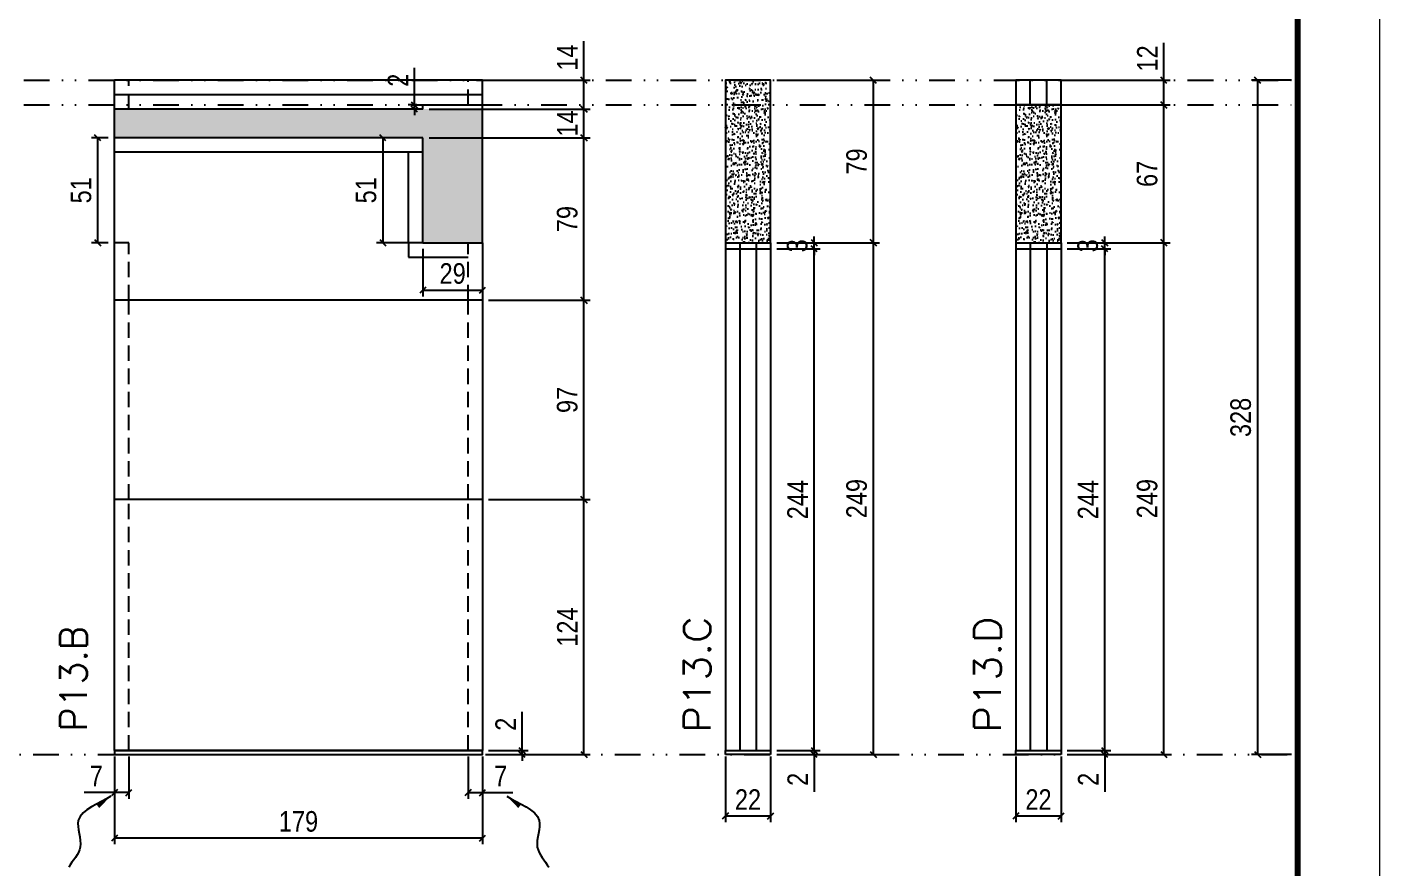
# Model space of a CAD drawing. Extents: x 14400 to 20667, y -21631 to 6985.
# Drawn here: x 18424 to 19082, y 3922 to 4331 of the extents above; entities that cross this region are included whole.
import ezdxf

# ---------------------------------------------------------------- set-up
doc = ezdxf.new("R2010")
doc.units = 0
for name, pattern in [('DASHED', [0.75, 0.5, -0.25]), ('DIVIDE2', [0.625, 0.25, -0.125, 0, -0.125, 0, -0.125]), ('HIDDEN', [0.375, 0.25, -0.125])]:
    doc.linetypes.add(name, pattern=pattern)
for name, color, linetype in [('COTA', 241, 'Continuous'), ('Nível', 160, 'Continuous'), ('Painéis', 200, 'Continuous'), ('SARR_2.2x7', 40, 'Continuous')]:
    doc.layers.add(name, color=color, linetype=linetype)
for name, color, linetype, lineweight in [('Folhas', 255, 'Continuous', 9), ('SARRAFO DE PRESSAO', 251, 'DASHED', 9), ('Texto Seção', 7, 'Continuous', 15)]:
    doc.layers.add(name, color=color, linetype=linetype, lineweight=lineweight)
doc.styles.add('COTA TECNICA', font='techl___.ttf', dxfattribs={"height": 10})
doc.styles.add('COTA TECNICA-50', font='techl___.ttf', dxfattribs={"height": 10})
doc.styles.add('REGUA-120', font='ROMANS.shx', dxfattribs={"height": 15})
doc.styles.get("Standard").update_dxf_attribs({"font": 'arial.ttf'})
doc.dimstyles.new('COTA PAINEL-50', dxfattribs={"dimtxt": 10, "dimasz": 3, "dimexe": 3, "dimexo": 3, "dimgap": 3, "dimtad": 1, "dimdec": 1, "dimzin": 12, "dimdsep": 46, "dimtxsty": 'COTA TECNICA-50', "dimblk1": 'OBLIQUE', "dimblk2": 'OBLIQUE', "dimsah": 1, "dimcen": 0.9, "dimclrd": 4, "dimclre": 4, "dimclrt": 240, "dimadec": 1, "dimazin": 3, "dimtfac": 1, "dimtdec": 1, "dimtmove": 0, "dimatfit": 3, "dimfxl": 1, "dimtolj": 1, "dimtzin": 12, "dimarcsym": 0})
doc.dimstyles.new('PAINEL', dxfattribs={"dimtxt": 10, "dimasz": 3, "dimexe": 3, "dimexo": 3, "dimgap": 3, "dimtad": 1, "dimdec": 1, "dimzin": 12, "dimdsep": 46, "dimtxsty": 'COTA TECNICA', "dimblk1": 'OBLIQUE', "dimblk2": 'OBLIQUE', "dimsah": 1, "dimcen": 0.9, "dimclrd": 4, "dimclre": 4, "dimclrt": 240, "dimadec": 1, "dimazin": 3, "dimtfac": 1, "dimtdec": 1, "dimtmove": 0, "dimatfit": 3, "dimfxl": 1, "dimtolj": 1, "dimtzin": 12, "dimarcsym": 0})
doc.dimstyles.get("Standard").update_dxf_attribs({"dimtxt": 0.18, "dimasz": 0.18, "dimexe": 0.18, "dimexo": 0.0625, "dimgap": 0.09, "dimtad": 0, "dimtih": 1, "dimtoh": 1, "dimdec": 4, "dimzin": 0, "dimdsep": 46, "dimtxsty": 'Standard', "dimcen": 0.09, "dimadec": 0, "dimazin": 0, "dimtfac": 1, "dimtdec": 4, "dimtofl": 0, "dimtmove": 0, "dimatfit": 3, "dimfxl": 1, "dimtolj": 1, "dimtzin": 0, "dimarcsym": 0})

# ---------------------------------------------------------------- blocks, each defined once
blk = doc.blocks.new('9999999999')
at = {"layer": 'Folhas'}
blk.add_lwpolyline([(98138.98, 34190.21), (99623.98, 34190.21), (99623.98, 35240.21), (98138.98, 35240.21)], close=True, dxfattribs=at)
at = {"layer": 'Folhas', "color": 30, "const_width": 3}
blk.add_lwpolyline([(98213.98, 34230.21), (99583.98, 34230.21), (99583.98, 35200.21), (98213.98, 35200.21)], close=True, dxfattribs=at)
blk = doc.blocks.new('_Oblique')
at = {"color": 0, "linetype": 'ByBlock', "lineweight": -2}
blk.add_line((-0.5, -0.5), (0.5, 0.5), dxfattribs=at)
blk = doc.blocks.new('*D806')
at = {"layer": 'COTA', "color": 4, "lineweight": -2, "transparency": 16777216}
for p, q in [((18466.38, 3975.86), (18466.38, 3933.18)), ((18645.38, 3975.86), (18645.38, 3933.18)), ((18645.38, 3936.18), (18466.38, 3936.18))]:
    blk.add_line(p, q, dxfattribs=at)
at = {"layer": 'Defpoints', "color": 0, "transparency": 16777216}
for p in [(18466.38, 3978.86), (18645.38, 3978.86), (18466.38, 3936.18)]:
    blk.add_point(p, dxfattribs=at)
at = {"layer": 'COTA', "color": 4, "lineweight": -2, "transparency": 16777216, "xscale": 3, "yscale": 3, "zscale": 3, "rotation": 180}
blk.add_blockref('_Oblique', (18466.38, 3936.18), dxfattribs=at)
at = {"layer": 'COTA', "color": 4, "lineweight": -2, "transparency": 16777216, "xscale": 3, "yscale": 3, "zscale": 3}
blk.add_blockref('_Oblique', (18645.38, 3936.18), dxfattribs=at)
at = {"layer": 'COTA', "color": 240, "transparency": 16777216, "insert": (18555.88, 3944.28), "char_height": 10, "attachment_point": 5, "style": 'COTA TECNICA'}
blk.add_mtext('\\A1;179', dxfattribs=at)
blk = doc.blocks.new('*D807')
at = {"layer": 'COTA', "color": 4, "lineweight": -2, "transparency": 16777216}
for p, q in [((18638.38, 3975.86), (18638.38, 3955.35)), ((18645.38, 3973.86), (18645.38, 3955.35)), ((18638.38, 3958.35), (18645.38, 3958.35)), ((18645.38, 3958.35), (18660.11, 3958.35))]:
    blk.add_line(p, q, dxfattribs=at)
at = {"layer": 'Defpoints', "color": 0, "transparency": 16777216}
for p in [(18638.38, 3978.86), (18645.38, 3976.86), (18645.38, 3958.35)]:
    blk.add_point(p, dxfattribs=at)
at = {"layer": 'COTA', "color": 4, "lineweight": -2, "transparency": 16777216, "xscale": 3, "yscale": 3, "zscale": 3, "rotation": 180}
blk.add_blockref('_Oblique', (18638.38, 3958.35), dxfattribs=at)
at = {"layer": 'COTA', "color": 4, "lineweight": -2, "transparency": 16777216, "xscale": 3, "yscale": 3, "zscale": 3}
blk.add_blockref('_Oblique', (18645.38, 3958.35), dxfattribs=at)
at = {"layer": 'COTA', "color": 240, "transparency": 16777216, "insert": (18654.25, 3966.42), "char_height": 10, "attachment_point": 5, "style": 'COTA TECNICA-50'}
blk.add_mtext('\\A1;7', dxfattribs=at)
blk = doc.blocks.new('*D808')
at = {"layer": 'COTA', "color": 4, "lineweight": -2, "transparency": 16777216}
for p, q in [((18473.38, 3975.86), (18473.38, 3955.35)), ((18466.38, 3973.86), (18466.38, 3955.35)), ((18466.38, 3958.35), (18451.65, 3958.35)), ((18473.38, 3958.35), (18466.38, 3958.35))]:
    blk.add_line(p, q, dxfattribs=at)
at = {"layer": 'Defpoints', "color": 0, "transparency": 16777216}
for p in [(18466.38, 3976.86), (18473.38, 3978.86), (18466.38, 3958.35)]:
    blk.add_point(p, dxfattribs=at)
at = {"layer": 'COTA', "color": 4, "lineweight": -2, "transparency": 16777216, "xscale": 3, "yscale": 3, "zscale": 3, "rotation": 180}
blk.add_blockref('_Oblique', (18466.38, 3958.35), dxfattribs=at)
at = {"layer": 'COTA', "color": 4, "lineweight": -2, "transparency": 16777216, "xscale": 3, "yscale": 3, "zscale": 3}
blk.add_blockref('_Oblique', (18473.38, 3958.35), dxfattribs=at)
at = {"layer": 'COTA', "color": 240, "transparency": 16777216, "insert": (18457.52, 3966.42), "char_height": 10, "attachment_point": 5, "style": 'COTA TECNICA-50'}
blk.add_mtext('\\A1;7', dxfattribs=at)
blk = doc.blocks.new('*D837')
at = {"layer": 'COTA', "color": 4, "linetype": 'ByBlock', "lineweight": -2, "transparency": 16777216}
for p, q in [((18648.38, 4100.86), (18697.75, 4100.86)), ((18694.75, 3976.86), (18694.75, 4100.86)), ((18648.38, 3976.86), (18697.75, 3976.86))]:
    blk.add_line(p, q, dxfattribs=at)
at = {"layer": 'Defpoints', "color": 0, "linetype": 'ByBlock', "transparency": 16777216}
for p in [(18645.38, 4100.86), (18694.75, 4100.86), (18645.38, 3976.86)]:
    blk.add_point(p, dxfattribs=at)
at = {"layer": 'COTA', "color": 4, "linetype": 'ByBlock', "lineweight": -2, "transparency": 16777216, "xscale": 3, "yscale": 3, "zscale": 3}
for p, rotation in [((18694.75, 4100.86), 90), ((18694.75, 3976.86), 270)]:
    blk.add_blockref('_Oblique', p, dxfattribs=dict(at, rotation=rotation))
at = {"layer": 'COTA', "color": 240, "linetype": 'ByBlock', "transparency": 16777216, "insert": (18686.68, 4038.86), "char_height": 10, "attachment_point": 5, "rotation": 90, "style": 'COTA TECNICA'}
blk.add_mtext('\\A1;124', dxfattribs=at)
blk = doc.blocks.new('*D809')
at = {"layer": 'COTA', "color": 4, "lineweight": -2, "transparency": 16777216}
for p, q in [((18664.64, 3978.86), (18664.64, 3997.66)), ((18648.38, 3978.86), (18667.64, 3978.86)), ((18648.38, 3976.86), (18667.64, 3976.86)), ((18664.64, 3976.86), (18664.64, 3978.86)), ((18664.64, 3976.86), (18664.64, 3973.86))]:
    blk.add_line(p, q, dxfattribs=at)
at = {"layer": 'Defpoints', "color": 0, "transparency": 16777216}
for p in [(18645.38, 3978.86), (18645.38, 3976.86), (18664.64, 3976.86)]:
    blk.add_point(p, dxfattribs=at)
at = {"layer": 'COTA', "color": 4, "lineweight": -2, "transparency": 16777216, "xscale": 3, "yscale": 3, "zscale": 3}
for p, rotation in [((18664.64, 3978.86), 270), ((18664.64, 3976.86), 90)]:
    blk.add_blockref('_Oblique', p, dxfattribs=dict(at, rotation=rotation))
at = {"layer": 'COTA', "color": 240, "transparency": 16777216, "insert": (18656.64, 3991.61), "char_height": 10, "attachment_point": 5, "rotation": 90, "style": 'COTA TECNICA-50'}
blk.add_mtext('\\A1;2', dxfattribs=at)
blk = doc.blocks.new('*D838')
at = {"layer": 'COTA', "color": 4, "linetype": 'ByBlock', "lineweight": -2, "transparency": 16777216}
for p, q in [((18648.38, 4100.86), (18697.75, 4100.86)), ((18694.75, 3976.86), (18694.75, 4100.86)), ((18648.38, 3976.86), (18697.75, 3976.86))]:
    blk.add_line(p, q, dxfattribs=at)
at = {"layer": 'Defpoints', "color": 0, "linetype": 'ByBlock', "transparency": 16777216}
for p in [(18645.38, 4100.86), (18694.75, 4100.86), (18645.38, 3976.86)]:
    blk.add_point(p, dxfattribs=at)
at = {"layer": 'COTA', "color": 4, "linetype": 'ByBlock', "lineweight": -2, "transparency": 16777216, "xscale": 3, "yscale": 3, "zscale": 3}
for p, rotation in [((18694.75, 4100.86), 90), ((18694.75, 3976.86), 270)]:
    blk.add_blockref('_Oblique', p, dxfattribs=dict(at, rotation=rotation))
at = {"layer": 'COTA', "color": 240, "linetype": 'ByBlock', "transparency": 16777216, "insert": (18686.68, 4038.86), "char_height": 10, "attachment_point": 5, "rotation": 90, "style": 'COTA TECNICA'}
blk.add_mtext('\\A1;124', dxfattribs=at)
blk = doc.blocks.new('*D810')
at = {"layer": 'COTA', "color": 4, "lineweight": -2, "transparency": 16777216}
for p, q in [((18648.38, 4197.86), (18697.75, 4197.86)), ((18694.75, 4100.86), (18694.75, 4197.86)), ((18648.38, 4100.86), (18697.75, 4100.86))]:
    blk.add_line(p, q, dxfattribs=at)
at = {"layer": 'Defpoints', "color": 0, "transparency": 16777216}
for p in [(18645.38, 4197.86), (18694.75, 4197.86), (18645.38, 4100.86)]:
    blk.add_point(p, dxfattribs=at)
at = {"layer": 'COTA', "color": 4, "lineweight": -2, "transparency": 16777216, "xscale": 3, "yscale": 3, "zscale": 3}
for p, rotation in [((18694.75, 4197.86), 90), ((18694.75, 4100.86), 270)]:
    blk.add_blockref('_Oblique', p, dxfattribs=dict(at, rotation=rotation))
at = {"layer": 'COTA', "color": 240, "transparency": 16777216, "insert": (18686.65, 4149.36), "char_height": 10, "attachment_point": 5, "rotation": 90, "style": 'COTA TECNICA'}
blk.add_mtext('\\A1;97', dxfattribs=at)
blk = doc.blocks.new('*D787')
at = {"layer": 'COTA', "color": 4, "lineweight": -2, "transparency": 16777216}
for p, q in [((18763.54, 3975.86), (18763.54, 3943.97)), ((18785.54, 3975.86), (18785.54, 3943.97)), ((18763.54, 3946.97), (18785.54, 3946.97))]:
    blk.add_line(p, q, dxfattribs=at)
at = {"layer": 'Defpoints', "color": 0, "transparency": 16777216}
for p in [(18763.54, 3978.86), (18785.54, 3978.86), (18785.54, 3946.97)]:
    blk.add_point(p, dxfattribs=at)
at = {"layer": 'COTA', "color": 4, "lineweight": -2, "transparency": 16777216, "xscale": 3, "yscale": 3, "zscale": 3, "rotation": 180}
blk.add_blockref('_Oblique', (18763.54, 3946.97), dxfattribs=at)
at = {"layer": 'COTA', "color": 4, "lineweight": -2, "transparency": 16777216, "xscale": 3, "yscale": 3, "zscale": 3}
blk.add_blockref('_Oblique', (18785.54, 3946.97), dxfattribs=at)
at = {"layer": 'COTA', "color": 240, "transparency": 16777216, "insert": (18774.54, 3954.97), "char_height": 10, "attachment_point": 5, "style": 'COTA TECNICA'}
blk.add_mtext('\\A1;22', dxfattribs=at)
blk = doc.blocks.new('*D788')
at = {"layer": 'COTA', "color": 4, "lineweight": -2, "transparency": 16777216}
for p, q in [((18806.74, 3978.86), (18806.74, 3981.86)), ((18788.54, 3978.86), (18809.74, 3978.86)), ((18788.54, 3976.86), (18809.74, 3976.86)), ((18806.74, 3978.86), (18806.74, 3976.86)), ((18806.74, 3976.86), (18806.74, 3958.75))]:
    blk.add_line(p, q, dxfattribs=at)
at = {"layer": 'Defpoints', "color": 0, "transparency": 16777216}
for p in [(18785.54, 3978.86), (18785.54, 3976.86), (18806.74, 3978.86)]:
    blk.add_point(p, dxfattribs=at)
at = {"layer": 'COTA', "color": 4, "lineweight": -2, "transparency": 16777216, "xscale": 3, "yscale": 3, "zscale": 3}
for p, rotation in [((18806.74, 3978.86), 270), ((18806.74, 3976.86), 90)]:
    blk.add_blockref('_Oblique', p, dxfattribs=dict(at, rotation=rotation))
at = {"layer": 'COTA', "color": 240, "transparency": 16777216, "insert": (18798.74, 3964.8), "char_height": 10, "attachment_point": 5, "rotation": 90, "style": 'COTA TECNICA-50'}
blk.add_mtext('\\A1;2', dxfattribs=at)
blk = doc.blocks.new('*D789')
at = {"layer": 'COTA', "color": 4, "lineweight": -2, "transparency": 16777216}
for p, q in [((18788.54, 4225.86), (18838.53, 4225.86)), ((18835.53, 3976.86), (18835.53, 4225.86)), ((18788.54, 3976.86), (18838.53, 3976.86))]:
    blk.add_line(p, q, dxfattribs=at)
at = {"layer": 'Defpoints', "color": 0, "transparency": 16777216}
for p in [(18785.54, 4225.86), (18835.53, 4225.86), (18785.54, 3976.86)]:
    blk.add_point(p, dxfattribs=at)
at = {"layer": 'COTA', "color": 4, "lineweight": -2, "transparency": 16777216, "xscale": 3, "yscale": 3, "zscale": 3}
for p, rotation in [((18835.53, 4225.86), 90), ((18835.53, 3976.86), 270)]:
    blk.add_blockref('_Oblique', p, dxfattribs=dict(at, rotation=rotation))
at = {"layer": 'COTA', "color": 240, "transparency": 16777216, "insert": (18827.43, 4101.36), "char_height": 10, "attachment_point": 5, "rotation": 90, "style": 'COTA TECNICA-50'}
blk.add_mtext('\\A1;249', dxfattribs=at)
blk = doc.blocks.new('*D819')
at = {"layer": 'COTA', "color": 4, "lineweight": -2, "transparency": 16777216}
for p, q in [((18788.54, 4304.86), (18838.53, 4304.86)), ((18835.53, 4225.86), (18835.53, 4304.86)), ((18788.54, 4225.86), (18838.53, 4225.86))]:
    blk.add_line(p, q, dxfattribs=at)
at = {"layer": 'Defpoints', "color": 0, "transparency": 16777216}
for p in [(18785.54, 4304.86), (18835.53, 4304.86), (18785.54, 4225.86)]:
    blk.add_point(p, dxfattribs=at)
at = {"layer": 'COTA', "color": 4, "lineweight": -2, "transparency": 16777216, "xscale": 3, "yscale": 3, "zscale": 3}
for p, rotation in [((18835.53, 4304.86), 90), ((18835.53, 4225.86), 270)]:
    blk.add_blockref('_Oblique', p, dxfattribs=dict(at, rotation=rotation))
at = {"layer": 'COTA', "color": 240, "transparency": 16777216, "insert": (18827.43, 4265.36), "char_height": 10, "attachment_point": 5, "rotation": 90, "style": 'COTA TECNICA'}
blk.add_mtext('\\A1;79', dxfattribs=at)
blk = doc.blocks.new('*D820')
at = {"layer": 'COTA', "color": 4, "lineweight": -2, "transparency": 16777216}
for p, q in [((18788.54, 4222.86), (18809.74, 4222.86)), ((18806.74, 3978.86), (18806.74, 4222.86)), ((18788.54, 3978.86), (18809.74, 3978.86))]:
    blk.add_line(p, q, dxfattribs=at)
at = {"layer": 'Defpoints', "color": 0, "transparency": 16777216}
for p in [(18785.54, 4222.86), (18806.74, 4222.86), (18785.54, 3978.86)]:
    blk.add_point(p, dxfattribs=at)
at = {"layer": 'COTA', "color": 4, "lineweight": -2, "transparency": 16777216, "xscale": 3, "yscale": 3, "zscale": 3}
for p, rotation in [((18806.74, 4222.86), 90), ((18806.74, 3978.86), 270)]:
    blk.add_blockref('_Oblique', p, dxfattribs=dict(at, rotation=rotation))
at = {"layer": 'COTA', "color": 240, "transparency": 16777216, "insert": (18798.66, 4100.86), "char_height": 10, "attachment_point": 5, "rotation": 90, "style": 'COTA TECNICA'}
blk.add_mtext('\\A1;244', dxfattribs=at)
blk = doc.blocks.new('*D821')
at = {"layer": 'COTA', "color": 4, "lineweight": -2, "transparency": 16777216}
for p, q in [((18788.54, 4225.86), (18809.74, 4225.86)), ((18806.74, 4225.86), (18806.74, 4228.86)), ((18806.74, 4222.86), (18806.74, 4225.86)), ((18788.54, 4222.86), (18809.74, 4222.86)), ((18806.74, 4222.86), (18806.74, 4219.86))]:
    blk.add_line(p, q, dxfattribs=at)
at = {"layer": 'Defpoints', "color": 0, "transparency": 16777216}
for p in [(18785.54, 4225.86), (18806.74, 4225.86), (18785.54, 4222.86)]:
    blk.add_point(p, dxfattribs=at)
at = {"layer": 'COTA', "color": 4, "lineweight": -2, "transparency": 16777216, "xscale": 3, "yscale": 3, "zscale": 3}
for p, rotation in [((18806.74, 4225.86), 270), ((18806.74, 4222.86), 90)]:
    blk.add_blockref('_Oblique', p, dxfattribs=dict(at, rotation=rotation))
at = {"layer": 'COTA', "color": 240, "transparency": 16777216, "insert": (18798.52, 4224.36), "char_height": 10, "attachment_point": 5, "rotation": 90, "style": 'COTA TECNICA'}
blk.add_mtext('\\A1;3', dxfattribs=at)
blk = doc.blocks.new('*D790')
at = {"layer": 'COTA', "color": 4, "lineweight": -2, "transparency": 16777216}
for p, q in [((18904.86, 3975.86), (18904.86, 3943.97)), ((18926.86, 3975.86), (18926.86, 3943.97)), ((18904.86, 3946.97), (18926.86, 3946.97))]:
    blk.add_line(p, q, dxfattribs=at)
at = {"layer": 'Defpoints', "color": 0, "transparency": 16777216}
for p in [(18904.86, 3978.86), (18926.86, 3978.86), (18926.86, 3946.97)]:
    blk.add_point(p, dxfattribs=at)
at = {"layer": 'COTA', "color": 4, "lineweight": -2, "transparency": 16777216, "xscale": 3, "yscale": 3, "zscale": 3, "rotation": 180}
blk.add_blockref('_Oblique', (18904.86, 3946.97), dxfattribs=at)
at = {"layer": 'COTA', "color": 4, "lineweight": -2, "transparency": 16777216, "xscale": 3, "yscale": 3, "zscale": 3}
blk.add_blockref('_Oblique', (18926.86, 3946.97), dxfattribs=at)
at = {"layer": 'COTA', "color": 240, "transparency": 16777216, "insert": (18915.86, 3954.97), "char_height": 10, "attachment_point": 5, "style": 'COTA TECNICA'}
blk.add_mtext('\\A1;22', dxfattribs=at)
blk = doc.blocks.new('*D791')
at = {"layer": 'COTA', "color": 4, "lineweight": -2, "transparency": 16777216}
for p, q in [((18948.06, 3978.86), (18948.06, 3981.86)), ((18929.86, 3978.86), (18951.06, 3978.86)), ((18929.86, 3976.86), (18951.06, 3976.86)), ((18948.06, 3978.86), (18948.06, 3976.86)), ((18948.06, 3976.86), (18948.06, 3958.75))]:
    blk.add_line(p, q, dxfattribs=at)
at = {"layer": 'Defpoints', "color": 0, "transparency": 16777216}
for p in [(18926.86, 3978.86), (18926.86, 3976.86), (18948.06, 3978.86)]:
    blk.add_point(p, dxfattribs=at)
at = {"layer": 'COTA', "color": 4, "lineweight": -2, "transparency": 16777216, "xscale": 3, "yscale": 3, "zscale": 3}
for p, rotation in [((18948.06, 3978.86), 270), ((18948.06, 3976.86), 90)]:
    blk.add_blockref('_Oblique', p, dxfattribs=dict(at, rotation=rotation))
at = {"layer": 'COTA', "color": 240, "transparency": 16777216, "insert": (18940.06, 3964.8), "char_height": 10, "attachment_point": 5, "rotation": 90, "style": 'COTA TECNICA-50'}
blk.add_mtext('\\A1;2', dxfattribs=at)
blk = doc.blocks.new('*D792')
at = {"layer": 'COTA', "color": 4, "lineweight": -2, "transparency": 16777216}
for p, q in [((18929.86, 4225.86), (18979.85, 4225.86)), ((18976.85, 3976.86), (18976.85, 4225.86)), ((18929.86, 3976.86), (18979.85, 3976.86))]:
    blk.add_line(p, q, dxfattribs=at)
at = {"layer": 'Defpoints', "color": 0, "transparency": 16777216}
for p in [(18926.86, 4225.86), (18976.85, 4225.86), (18926.86, 3976.86)]:
    blk.add_point(p, dxfattribs=at)
at = {"layer": 'COTA', "color": 4, "lineweight": -2, "transparency": 16777216, "xscale": 3, "yscale": 3, "zscale": 3}
for p, rotation in [((18976.85, 4225.86), 90), ((18976.85, 3976.86), 270)]:
    blk.add_blockref('_Oblique', p, dxfattribs=dict(at, rotation=rotation))
at = {"layer": 'COTA', "color": 240, "transparency": 16777216, "insert": (18968.75, 4101.36), "char_height": 10, "attachment_point": 5, "rotation": 90, "style": 'COTA TECNICA-50'}
blk.add_mtext('\\A1;249', dxfattribs=at)
blk = doc.blocks.new('*D822')
at = {"layer": 'COTA', "color": 4, "lineweight": -2, "transparency": 16777216}
for p, q in [((18929.86, 4292.86), (18979.85, 4292.86)), ((18976.85, 4225.86), (18976.85, 4292.86)), ((18929.86, 4225.86), (18979.85, 4225.86))]:
    blk.add_line(p, q, dxfattribs=at)
at = {"layer": 'Defpoints', "color": 0, "transparency": 16777216}
for p in [(18926.86, 4292.86), (18976.85, 4292.86), (18926.86, 4225.86)]:
    blk.add_point(p, dxfattribs=at)
at = {"layer": 'COTA', "color": 4, "lineweight": -2, "transparency": 16777216, "xscale": 3, "yscale": 3, "zscale": 3}
for p, rotation in [((18976.85, 4292.86), 90), ((18976.85, 4225.86), 270)]:
    blk.add_blockref('_Oblique', p, dxfattribs=dict(at, rotation=rotation))
at = {"layer": 'COTA', "color": 240, "transparency": 16777216, "insert": (18968.75, 4259.36), "char_height": 10, "attachment_point": 5, "rotation": 90, "style": 'COTA TECNICA'}
blk.add_mtext('\\A1;67', dxfattribs=at)
blk = doc.blocks.new('*D823')
at = {"layer": 'COTA', "color": 4, "lineweight": -2, "transparency": 16777216}
for p, q in [((18929.86, 4222.86), (18951.06, 4222.86)), ((18948.06, 3978.86), (18948.06, 4222.86)), ((18929.86, 3978.86), (18951.06, 3978.86))]:
    blk.add_line(p, q, dxfattribs=at)
at = {"layer": 'Defpoints', "color": 0, "transparency": 16777216}
for p in [(18926.86, 4222.86), (18948.06, 4222.86), (18926.86, 3978.86)]:
    blk.add_point(p, dxfattribs=at)
at = {"layer": 'COTA', "color": 4, "lineweight": -2, "transparency": 16777216, "xscale": 3, "yscale": 3, "zscale": 3}
for p, rotation in [((18948.06, 4222.86), 90), ((18948.06, 3978.86), 270)]:
    blk.add_blockref('_Oblique', p, dxfattribs=dict(at, rotation=rotation))
at = {"layer": 'COTA', "color": 240, "transparency": 16777216, "insert": (18939.98, 4100.86), "char_height": 10, "attachment_point": 5, "rotation": 90, "style": 'COTA TECNICA'}
blk.add_mtext('\\A1;244', dxfattribs=at)
blk = doc.blocks.new('*D824')
at = {"layer": 'COTA', "color": 4, "lineweight": -2, "transparency": 16777216}
for p, q in [((18929.86, 4225.86), (18951.06, 4225.86)), ((18948.06, 4225.86), (18948.06, 4228.86)), ((18948.06, 4222.86), (18948.06, 4225.86)), ((18929.86, 4222.86), (18951.06, 4222.86)), ((18948.06, 4222.86), (18948.06, 4219.86))]:
    blk.add_line(p, q, dxfattribs=at)
at = {"layer": 'Defpoints', "color": 0, "transparency": 16777216}
for p in [(18926.86, 4225.86), (18948.06, 4225.86), (18926.86, 4222.86)]:
    blk.add_point(p, dxfattribs=at)
at = {"layer": 'COTA', "color": 4, "lineweight": -2, "transparency": 16777216, "xscale": 3, "yscale": 3, "zscale": 3}
for p, rotation in [((18948.06, 4225.86), 270), ((18948.06, 4222.86), 90)]:
    blk.add_blockref('_Oblique', p, dxfattribs=dict(at, rotation=rotation))
at = {"layer": 'COTA', "color": 240, "transparency": 16777216, "insert": (18939.84, 4224.36), "char_height": 10, "attachment_point": 5, "rotation": 90, "style": 'COTA TECNICA'}
blk.add_mtext('\\A1;3', dxfattribs=at)
blk = doc.blocks.new('*D825')
at = {"layer": 'COTA', "color": 4, "lineweight": -2, "transparency": 16777216}
for p, q in [((18976.85, 4304.86), (18976.85, 4323.17)), ((18929.86, 4304.86), (18979.85, 4304.86)), ((18976.85, 4292.86), (18976.85, 4304.86)), ((18929.86, 4292.86), (18979.85, 4292.86))]:
    blk.add_line(p, q, dxfattribs=at)
at = {"layer": 'Defpoints', "color": 0, "transparency": 16777216}
for p in [(18926.86, 4304.86), (18976.85, 4304.86), (18926.86, 4292.86)]:
    blk.add_point(p, dxfattribs=at)
at = {"layer": 'COTA', "color": 4, "lineweight": -2, "transparency": 16777216, "xscale": 3, "yscale": 3, "zscale": 3}
for p, rotation in [((18976.85, 4304.86), 90), ((18976.85, 4292.86), 270)]:
    blk.add_blockref('_Oblique', p, dxfattribs=dict(at, rotation=rotation))
at = {"layer": 'COTA', "color": 240, "transparency": 16777216, "insert": (18968.8, 4315.52), "char_height": 10, "attachment_point": 5, "rotation": 90, "style": 'COTA TECNICA'}
blk.add_mtext('\\A1;12', dxfattribs=at)
blk = doc.blocks.new('*D826')
at = {"layer": 'COTA', "color": 4, "lineweight": -2, "transparency": 16777216}
for p, q in [((19038.97, 4304.86), (19019.51, 4304.86)), ((19022.51, 3976.86), (19022.51, 4304.86)), ((19038.97, 3976.86), (19019.51, 3976.86))]:
    blk.add_line(p, q, dxfattribs=at)
at = {"layer": 'Defpoints', "color": 0, "transparency": 16777216}
for p in [(19022.51, 4304.86), (19041.97, 4304.86), (19041.97, 3976.86)]:
    blk.add_point(p, dxfattribs=at)
at = {"layer": 'COTA', "color": 4, "lineweight": -2, "transparency": 16777216, "xscale": 3, "yscale": 3, "zscale": 3}
for p, rotation in [((19022.51, 4304.86), 90), ((19022.51, 3976.86), 270)]:
    blk.add_blockref('_Oblique', p, dxfattribs=dict(at, rotation=rotation))
at = {"layer": 'COTA', "color": 240, "transparency": 16777216, "insert": (19014.27, 4140.86), "char_height": 10, "attachment_point": 5, "rotation": 90, "style": 'COTA TECNICA'}
blk.add_mtext('\\A1;328', dxfattribs=at)
blk = doc.blocks.new('*D827')
at = {"layer": 'COTA', "color": 4, "lineweight": -2, "transparency": 16777216}
for p, q in [((18619.38, 4276.86), (18697.75, 4276.86)), ((18694.75, 4197.86), (18694.75, 4276.86)), ((18648.38, 4197.86), (18697.75, 4197.86))]:
    blk.add_line(p, q, dxfattribs=at)
at = {"layer": 'Defpoints', "color": 0, "transparency": 16777216}
for p in [(18616.38, 4276.86), (18694.75, 4276.86), (18645.38, 4197.86)]:
    blk.add_point(p, dxfattribs=at)
at = {"layer": 'COTA', "color": 4, "lineweight": -2, "transparency": 16777216, "xscale": 3, "yscale": 3, "zscale": 3}
for p, rotation in [((18694.75, 4276.86), 90), ((18694.75, 4197.86), 270)]:
    blk.add_blockref('_Oblique', p, dxfattribs=dict(at, rotation=rotation))
at = {"layer": 'COTA', "color": 240, "transparency": 16777216, "insert": (18686.65, 4237.36), "char_height": 10, "attachment_point": 5, "rotation": 90, "style": 'COTA TECNICA'}
blk.add_mtext('\\A1;79', dxfattribs=at)
blk = doc.blocks.new('*D828')
at = {"layer": 'COTA', "color": 4, "lineweight": -2, "transparency": 16777216}
for p, q in [((18619.38, 4290.86), (18697.75, 4290.86)), ((18694.75, 4276.86), (18694.75, 4290.86)), ((18619.38, 4276.86), (18697.75, 4276.86))]:
    blk.add_line(p, q, dxfattribs=at)
at = {"layer": 'Defpoints', "color": 0, "transparency": 16777216}
for p in [(18616.38, 4290.86), (18694.75, 4290.86), (18616.38, 4276.86)]:
    blk.add_point(p, dxfattribs=at)
at = {"layer": 'COTA', "color": 4, "lineweight": -2, "transparency": 16777216, "xscale": 3, "yscale": 3, "zscale": 3}
for p, rotation in [((18694.75, 4290.86), 90), ((18694.75, 4276.86), 270)]:
    blk.add_blockref('_Oblique', p, dxfattribs=dict(at, rotation=rotation))
at = {"layer": 'COTA', "color": 240, "transparency": 16777216, "insert": (18686.68, 4283.86), "char_height": 10, "attachment_point": 5, "rotation": 90, "style": 'COTA TECNICA'}
blk.add_mtext('\\A1;14', dxfattribs=at)
blk = doc.blocks.new('*D829')
at = {"layer": 'COTA', "color": 4, "lineweight": -2, "transparency": 16777216}
for p, q in [((18694.75, 4304.86), (18694.75, 4323.98)), ((18648.38, 4304.86), (18697.75, 4304.86)), ((18694.75, 4290.86), (18694.75, 4304.86)), ((18619.38, 4290.86), (18697.75, 4290.86))]:
    blk.add_line(p, q, dxfattribs=at)
at = {"layer": 'Defpoints', "color": 0, "transparency": 16777216}
for p in [(18645.38, 4304.86), (18694.75, 4304.86), (18616.38, 4290.86)]:
    blk.add_point(p, dxfattribs=at)
at = {"layer": 'COTA', "color": 4, "lineweight": -2, "transparency": 16777216, "xscale": 3, "yscale": 3, "zscale": 3}
for p, rotation in [((18694.75, 4304.86), 90), ((18694.75, 4290.86), 270)]:
    blk.add_blockref('_Oblique', p, dxfattribs=dict(at, rotation=rotation))
at = {"layer": 'COTA', "color": 240, "transparency": 16777216, "insert": (18686.68, 4315.92), "char_height": 10, "attachment_point": 5, "rotation": 90, "style": 'COTA TECNICA'}
blk.add_mtext('\\A1;14', dxfattribs=at)
blk = doc.blocks.new('*D830')
at = {"layer": 'COTA', "color": 4, "lineweight": -2, "transparency": 16777216}
for p, q in [((18616.38, 4222.86), (18616.38, 4199.74)), ((18645.38, 4222.86), (18645.38, 4199.74)), ((18616.38, 4202.74), (18645.38, 4202.74))]:
    blk.add_line(p, q, dxfattribs=at)
at = {"layer": 'Defpoints', "color": 0, "transparency": 16777216}
for p in [(18616.38, 4225.86), (18645.38, 4225.86), (18645.38, 4202.74)]:
    blk.add_point(p, dxfattribs=at)
at = {"layer": 'COTA', "color": 4, "lineweight": -2, "transparency": 16777216, "xscale": 3, "yscale": 3, "zscale": 3, "rotation": 180}
blk.add_blockref('_Oblique', (18616.38, 4202.74), dxfattribs=at)
at = {"layer": 'COTA', "color": 4, "lineweight": -2, "transparency": 16777216, "xscale": 3, "yscale": 3, "zscale": 3}
blk.add_blockref('_Oblique', (18645.38, 4202.74), dxfattribs=at)
at = {"layer": 'COTA', "color": 240, "transparency": 16777216, "insert": (18630.88, 4210.83), "char_height": 10, "attachment_point": 5, "style": 'COTA TECNICA'}
blk.add_mtext('\\A1;29', dxfattribs=at)
blk = doc.blocks.new('*D831')
at = {"layer": 'COTA', "color": 4, "lineweight": -2, "transparency": 16777216}
for p, q in [((18613.38, 4276.86), (18593.88, 4276.86)), ((18596.88, 4276.86), (18596.88, 4225.86)), ((18613.38, 4225.86), (18593.88, 4225.86))]:
    blk.add_line(p, q, dxfattribs=at)
at = {"layer": 'Defpoints', "color": 0, "transparency": 16777216}
for p in [(18616.38, 4276.86), (18596.88, 4225.86), (18616.38, 4225.86)]:
    blk.add_point(p, dxfattribs=at)
at = {"layer": 'COTA', "color": 4, "lineweight": -2, "transparency": 16777216, "xscale": 3, "yscale": 3, "zscale": 3}
for p, rotation in [((18596.88, 4276.86), 90), ((18596.88, 4225.86), 270)]:
    blk.add_blockref('_Oblique', p, dxfattribs=dict(at, rotation=rotation))
at = {"layer": 'COTA', "color": 240, "transparency": 16777216, "insert": (18588.77, 4251.36), "char_height": 10, "attachment_point": 5, "rotation": 90, "style": 'COTA TECNICA'}
blk.add_mtext('\\A1;51', dxfattribs=at)
blk = doc.blocks.new('*D832')
at = {"layer": 'COTA', "color": 4, "lineweight": -2, "transparency": 16777216}
for p, q in [((18463.38, 4276.86), (18455.23, 4276.86)), ((18458.23, 4225.86), (18458.23, 4276.86)), ((18463.38, 4225.86), (18455.23, 4225.86))]:
    blk.add_line(p, q, dxfattribs=at)
at = {"layer": 'Defpoints', "color": 0, "transparency": 16777216}
for p in [(18458.23, 4276.86), (18466.38, 4276.86), (18466.38, 4225.86)]:
    blk.add_point(p, dxfattribs=at)
at = {"layer": 'COTA', "color": 4, "lineweight": -2, "transparency": 16777216, "xscale": 3, "yscale": 3, "zscale": 3}
for p, rotation in [((18458.23, 4276.86), 90), ((18458.23, 4225.86), 270)]:
    blk.add_blockref('_Oblique', p, dxfattribs=dict(at, rotation=rotation))
at = {"layer": 'COTA', "color": 240, "transparency": 16777216, "insert": (18450.12, 4251.36), "char_height": 10, "attachment_point": 5, "rotation": 90, "style": 'COTA TECNICA'}
blk.add_mtext('\\A1;51', dxfattribs=at)
blk = doc.blocks.new('*D833')
at = {"layer": 'COTA', "color": 4, "lineweight": -2, "transparency": 16777216}
for p, q in [((18612.26, 4292.86), (18612.26, 4310.97)), ((18613.38, 4292.86), (18609.26, 4292.86)), ((18612.26, 4290.86), (18612.26, 4292.86)), ((18613.38, 4290.86), (18609.26, 4290.86)), ((18612.26, 4290.86), (18612.26, 4287.86))]:
    blk.add_line(p, q, dxfattribs=at)
at = {"layer": 'Defpoints', "color": 0, "transparency": 16777216}
for p in [(18612.26, 4292.86), (18616.38, 4292.86), (18616.38, 4290.86)]:
    blk.add_point(p, dxfattribs=at)
at = {"layer": 'COTA', "color": 4, "lineweight": -2, "transparency": 16777216, "xscale": 3, "yscale": 3, "zscale": 3}
for p, rotation in [((18612.26, 4292.86), 270), ((18612.26, 4290.86), 90)]:
    blk.add_blockref('_Oblique', p, dxfattribs=dict(at, rotation=rotation))
at = {"layer": 'COTA', "color": 240, "transparency": 16777216, "insert": (18604.26, 4304.92), "char_height": 10, "attachment_point": 5, "rotation": 90, "style": 'COTA TECNICA'}
blk.add_mtext('\\A1;2', dxfattribs=at)

msp = doc.modelspace()

# ---------------------------------------------------------------- hatches: boundary and pattern name
at = {"layer": 'COTA'}
h = msp.add_hatch(dxfattribs=at)
h.set_pattern_fill('AR-CONC', color=256, scale=0.03)
h.set_pattern_definition([(50, (23.4895, 0), (5.4655401, -0.4781726), [0.5715, -6.2865]), (355, (23.4895, 0), (-1.0573026, 5.7317054), [0.4572, -5.0292175]), (100.451445, (23.945, -0.04), (4.4082374, 5.2535326), [0.4857003, -5.3427073]), (46.1842, (23.4895, 1.524), (8.1323712, -1.2612698), [0.85725, -9.42975]), (96.635558, (24.167, 1.419), (7.122124, 7.4227837), [0.7285507, -8.0140682]), (351.18415, (23.4895, 1.524), (7.122124, 7.4227837), [0.685799, -7.543792]), (21, (24.2515, 1.143), (4.5484317, -3.0679559), [0.5715, -6.2865]), (326, (24.2515, 1.143), (1.8540609, 5.525639), [0.4572, -5.0292]), (71.451445, (24.6306, 0.8873), (6.4024926, 2.457683), [0.4857003, -5.3426981]), (37.5, (23.4895, 0), (0.0926581, 2.53665117), [0, -4.96824, 0, -5.1054, 0, -5.04825]), (7.5, (23.4895, 0), (2.00458988, 3.00541724), [0, -2.91084, 0, -4.85394, 0, -1.92405]), (327.5, (21.7903, 0), (4.06771786, -0.17186232), [0, -1.905, 0, -5.9436, 0, -7.8867]), (317.5, (21.0283, 0), (4.44387544, 0.7627947), [0, -2.4765, 0, -3.94716, 0, -5.6007])])
h.paths.add_polyline_path([(18785.54, 4304.86), (18763.54, 4304.86), (18763.54, 4225.86), (18785.54, 4225.86)])
h = msp.add_hatch(dxfattribs=at)
h.set_pattern_fill('AR-CONC', color=256, scale=0.03)
h.set_pattern_definition([(50, (164.8114, 0), (5.4655401, -0.4781726), [0.5715, -6.2865]), (355, (164.8114, 0), (-1.0573026, 5.7317054), [0.4572, -5.0292175]), (100.451445, (165.267, -0.04), (4.4082374, 5.2535326), [0.4857003, -5.3427073]), (46.1842, (164.8114, 1.524), (8.1323712, -1.2612698), [0.85725, -9.42975]), (96.635558, (165.489, 1.419), (7.122124, 7.4227837), [0.7285507, -8.0140682]), (351.18415, (164.811, 1.524), (7.122124, 7.4227837), [0.685799, -7.543792]), (21, (165.5734, 1.143), (4.5484317, -3.0679559), [0.5715, -6.2865]), (326, (165.5734, 1.143), (1.8540609, 5.525639), [0.4572, -5.0292]), (71.451445, (165.9524, 0.8873), (6.4024926, 2.457683), [0.4857003, -5.3426981]), (37.5, (164.8114, 0), (0.0926581, 2.53665117), [0, -4.96824, 0, -5.1054, 0, -5.04825]), (7.5, (164.8114, 0), (2.00458988, 3.00541724), [0, -2.91084, 0, -4.85394, 0, -1.92405]), (327.5, (163.112, 0), (4.06771786, -0.17186232), [0, -1.905, 0, -5.9436, 0, -7.8867]), (317.5, (162.35, 0), (4.44387544, 0.7627947), [0, -2.4765, 0, -3.94716, 0, -5.6007])])
h.paths.add_polyline_path([(18926.86, 4292.86), (18904.86, 4292.86), (18904.86, 4225.86), (18926.86, 4225.86)])
h = msp.add_hatch(dxfattribs=at)
h.set_pattern_fill('AR-CONC', color=256, scale=0.03)
h.set_pattern_definition([(50, (279.846, -1148.575), (5.4655401, -0.4781726), [0.5715, -6.2865]), (355, (279.846, -1148.575), (-1.0573026, 5.7317054), [0.4572, -5.0292175]), (100.451445, (280.3017, -1148.615), (4.4082374, 5.2535326), [0.4857003, -5.3427073]), (46.1842, (279.846, -1147.051), (8.1323712, -1.2612698), [0.85725, -9.42975]), (96.635558, (280.524, -1147.156), (7.122124, 7.4227837), [0.7285507, -8.0140682]), (351.18415, (279.846, -1147.051), (7.122124, 7.4227837), [0.685799, -7.543792]), (21, (280.608, -1147.432), (4.5484317, -3.0679559), [0.5715, -6.2865]), (326, (280.608, -1147.432), (1.8540609, 5.525639), [0.4572, -5.0292]), (71.451445, (280.987, -1147.688), (6.4024926, 2.457683), [0.4857003, -5.3426981]), (37.5, (279.8462, -1148.5751), (0.0926581, 2.53665117), [0, -4.96824, 0, -5.1054, 0, -5.04825]), (7.5, (279.8462, -1148.575), (2.00458988, 3.00541724), [0, -2.91084, 0, -4.85394, 0, -1.92405]), (327.5, (278.147, -1148.5751), (4.06771786, -0.17186232), [0, -1.905, 0, -5.9436, 0, -7.8867]), (317.5, (277.385, -1148.575), (4.44387544, 0.7627947), [0, -2.4765, 0, -3.94716, 0, -5.6007])])
h.paths.add_polyline_path([(18616.38, 4225.86), (18645.38, 4225.86), (18645.38, 4290.86), (18466.38, 4290.86), (18466.38, 4276.86), (18616.38, 4276.86)])

# ---------------------------------------------------------------- linework, layer by layer
for p, q in [((18466.38, 4276.86), (18466.38, 4290.86)), ((18645.38, 4225.86), (18645.38, 4290.86)), ((18473.38, 4225.86), (18466.38, 4225.86)), ((18616.38, 4225.86), (18609.38, 4225.86)), ((18609.38, 4225.86), (18609.38, 4218.86))]:
    msp.add_line(p, q, dxfattribs=at)
for points in [[(18763.54, 4225.86), (18785.54, 4225.86), (18785.54, 4304.86), (18763.54, 4304.86)], [(18904.86, 4225.86), (18926.86, 4225.86), (18926.86, 4292.86), (18904.86, 4292.86)]]:
    msp.add_lwpolyline(points, close=True, dxfattribs=at)
at = {"layer": 'Nível', "color": 4, "linetype": 'DIVIDE2', "ltscale": 50}
for p, q in [((18139.28, 4304.86), (19041.97, 4304.86)), ((18139.28, 4292.86), (19041.97, 4292.86)), ((17671.97, 3976.86), (19041.97, 3976.86))]:
    msp.add_line(p, q, dxfattribs=at)
at = {"layer": 'Painéis'}
for p, q in [((18645.38, 4304.86), (18466.38, 4304.86)), ((18466.38, 4290.86), (18466.38, 4304.86)), ((18645.38, 4290.86), (18645.38, 4304.86)), ((18616.38, 4290.86), (18616.38, 4292.86)), ((18616.38, 4292.86), (18645.38, 4292.86)), ((18616.38, 4290.86), (18466.38, 4290.86)), ((18466.38, 3978.86), (18466.38, 4276.86)), ((18616.38, 4276.86), (18466.38, 4276.86)), ((18616.38, 4225.86), (18616.38, 4276.86)), ((18616.38, 4225.86), (18645.38, 4225.86)), ((18645.38, 4225.86), (18645.38, 3978.86)), ((18763.54, 4225.86), (18763.54, 3978.86)), ((18763.54, 4225.86), (18785.54, 4225.86)), ((18785.54, 4225.86), (18785.54, 3978.86)), ((18904.86, 4225.86), (18904.86, 3978.86)), ((18904.86, 4225.86), (18926.86, 4225.86)), ((18926.86, 4225.86), (18926.86, 3978.86)), ((18763.54, 4222.86), (18785.54, 4222.86)), ((18904.86, 4222.86), (18926.86, 4222.86)), ((18645.38, 4197.86), (18466.38, 4197.86)), ((18645.38, 4100.86), (18466.38, 4100.86)), ((18466.38, 3978.86), (18645.38, 3978.86)), ((18763.54, 3978.86), (18785.54, 3978.86)), ((18763.54, 3976.86), (18763.54, 3978.86)), ((18785.54, 3976.86), (18763.54, 3976.86)), ((18785.54, 3978.86), (18785.54, 3976.86)), ((18904.86, 3978.86), (18926.86, 3978.86)), ((18904.86, 3976.86), (18904.86, 3978.86)), ((18926.86, 3976.86), (18904.86, 3976.86)), ((18926.86, 3978.86), (18926.86, 3976.86))]:
    msp.add_line(p, q, dxfattribs=at)
for points in [[(18904.86, 4292.86), (18926.86, 4292.86), (18926.86, 4304.86), (18904.86, 4304.86)], [(18645.38, 3978.86), (18466.38, 3978.86), (18466.38, 3976.86), (18645.38, 3976.86)]]:
    msp.add_lwpolyline(points, close=True, dxfattribs=at)
at = {"layer": 'SARR_2.2x7', "linetype": 'HIDDEN', "ltscale": 30}
for p, q in [((18473.38, 4290.86), (18473.38, 4304.86)), ((18638.38, 4292.86), (18638.38, 4304.86)), ((18473.38, 4197.86), (18473.38, 4225.86)), ((18638.38, 4197.86), (18638.38, 4225.86)), ((18473.38, 4100.86), (18473.38, 4197.86)), ((18638.38, 4100.86), (18638.38, 4197.86)), ((18473.38, 3978.86), (18473.38, 4100.86)), ((18638.38, 3978.86), (18638.38, 4100.86))]:
    msp.add_line(p, q, dxfattribs=at)
at = {"layer": 'SARR_2.2x7'}
for p, q in [((18911.86, 4292.86), (18911.86, 4304.86)), ((18919.86, 4292.86), (18919.86, 4304.86)), ((18645.38, 4297.86), (18466.38, 4297.86)), ((18616.38, 4269.86), (18466.38, 4269.86)), ((18609.38, 4225.86), (18609.38, 4269.86)), ((18770.54, 4225.86), (18770.54, 3978.86)), ((18778.54, 4225.86), (18778.54, 3978.86)), ((18911.86, 4225.86), (18911.86, 3978.86)), ((18919.86, 4225.86), (18919.86, 3978.86)), ((18609.38, 4218.86), (18638.38, 4218.86))]:
    msp.add_line(p, q, dxfattribs=at)

# ---------------------------------------------------------------- block references
at = {"layer": 'SARRAFO DE PRESSAO', "color": 6, "linetype": 'ByBlock'}
msp.add_blockref('9999999999', (-80542.01, -30552.63), dxfattribs=at)

# ---------------------------------------------------------------- texts
at = {"layer": 'Texto Seção', "style": 'REGUA-120', "width": 1.1}
for s, p in [('P13.C', (18756.29, 3987.62)), ('P13.D', (18897.62, 3987.62))]:
    msp.add_text(s, height=13, rotation=90, dxfattribs=at).set_placement(p)
at = {"layer": 'Texto Seção', "insert": (18452.91, 3988.11), "char_height": 13, "width": 285.3299, "attachment_point": 7, "rotation": 90, "style": 'REGUA-120'}
msp.add_mtext('\\pt26;P13.B', dxfattribs=at)

# ---------------------------------------------------------------- dimensions: what is measured, and where the dimension line sits
at = {"layer": 'COTA'}
for base, p1, p2, angle, dimstyle, picture, middle in [((18694.75, 4304.86), (18616.38, 4290.86), (18645.38, 4304.86), 90, 'PAINEL', '*D829', (18686.68, 4315.92)), ((18976.85, 4304.86), (18926.86, 4292.86), (18926.86, 4304.86), 90, 'PAINEL', '*D825', (18968.8, 4315.52)), ((18612.26, 4292.86), (18616.38, 4290.86), (18616.38, 4292.86), 90, 'PAINEL', '*D833', (18604.26, 4304.92)), ((18835.53, 4304.86), (18785.54, 4225.86), (18785.54, 4304.86), 90, 'PAINEL', '*D819', (18827.43, 4265.36)), ((19022.51, 4304.86), (19041.97, 3976.86), (19041.97, 4304.86), 90, 'PAINEL', '*D826', (19014.27, 4140.86)), ((18976.85, 4292.86), (18926.86, 4225.86), (18926.86, 4292.86), 90, 'PAINEL', '*D822', (18968.75, 4259.36)), ((18458.23, 4276.86), (18466.38, 4225.86), (18466.38, 4276.86), 90, 'PAINEL', '*D832', (18450.12, 4251.36)), ((18596.88, 4225.86), (18616.38, 4276.86), (18616.38, 4225.86), 90, 'PAINEL', '*D831', (18588.77, 4251.36)), ((18694.75, 4276.86), (18645.38, 4197.86), (18616.38, 4276.86), 90, 'PAINEL', '*D827', (18686.65, 4237.36)), ((18835.53, 4225.86), (18785.54, 3976.86), (18785.54, 4225.86), 90, 'COTA PAINEL-50', '*D789', (18827.43, 4101.36)), ((18976.85, 4225.86), (18926.86, 3976.86), (18926.86, 4225.86), 90, 'COTA PAINEL-50', '*D792', (18968.75, 4101.36)), ((18806.74, 4222.86), (18785.54, 3978.86), (18785.54, 4222.86), 90, 'PAINEL', '*D820', (18798.66, 4100.86)), ((18948.06, 4222.86), (18926.86, 3978.86), (18926.86, 4222.86), 90, 'PAINEL', '*D823', (18939.98, 4100.86)), ((18694.75, 4197.86), (18645.38, 4100.86), (18645.38, 4197.86), 90, 'PAINEL', '*D810', (18686.65, 4149.36)), ((18466.38, 3958.35), (18473.38, 3978.86), (18466.38, 3976.86), 180, 'COTA PAINEL-50', '*D808', (18457.52, 3966.42))]:
    dim = msp.add_linear_dim(base=base, p1=p1, p2=p2, angle=angle, dimstyle=dimstyle, dxfattribs=at)
    dim.commit()
    dim.dimension.update_dxf_attribs({"geometry": picture, "text_midpoint": middle})
for base, p1, p2, dimstyle, picture, middle in [((18694.75, 4290.86), (18616.38, 4276.86), (18616.38, 4290.86), 'PAINEL', '*D828', (18694.75, 4283.86)), ((18664.64, 3976.86), (18645.38, 3978.86), (18645.38, 3976.86), 'COTA PAINEL-50', '*D809', (18664.64, 3991.61)), ((18806.74, 3978.86), (18785.54, 3976.86), (18785.54, 3978.86), 'COTA PAINEL-50', '*D788', (18806.74, 3964.8)), ((18948.06, 3978.86), (18926.86, 3976.86), (18926.86, 3978.86), 'COTA PAINEL-50', '*D791', (18948.06, 3964.8))]:
    dim = msp.add_linear_dim(base=base, p1=p1, p2=p2, angle=90, dimstyle=dimstyle, dxfattribs=at)
    dim.commit()
    dim.dimension.update_dxf_attribs({"geometry": picture, "text_midpoint": middle, "dimtype": 160})
for base, p1, p2, dimstyle, picture, middle in [((18645.38, 4202.74), (18616.38, 4225.86), (18645.38, 4225.86), 'PAINEL', '*D830', (18630.88, 4210.83)), ((18645.38, 3958.35), (18638.38, 3978.86), (18645.38, 3976.86), 'COTA PAINEL-50', '*D807', (18654.25, 3966.42))]:
    dim = msp.add_linear_dim(base=base, p1=p1, p2=p2, dimstyle=dimstyle, dxfattribs=at)
    dim.commit()
    dim.dimension.update_dxf_attribs({"geometry": picture, "text_midpoint": middle})
for base, p1, p2, picture, middle in [((18806.74, 4225.86), (18785.54, 4222.86), (18785.54, 4225.86), '*D821', (18806.74, 4224.36)), ((18948.06, 4225.86), (18926.86, 4222.86), (18926.86, 4225.86), '*D824', (18948.06, 4224.36))]:
    dim = msp.add_linear_dim(base=base, p1=p1, p2=p2, angle=90, dimstyle='PAINEL', override={"dimtmove": 1}, dxfattribs=at)
    dim.commit()
    dim.dimension.update_dxf_attribs({"geometry": picture, "text_midpoint": middle, "dimtype": 160})
at = {"layer": 'COTA', "linetype": 'ByBlock'}
for picture in ['*D837', '*D838']:
    dim = msp.add_aligned_dim(p1=(18645.38, 3976.86), p2=(18645.38, 4100.86), distance=-49.37, dimstyle='PAINEL', dxfattribs=at)
    dim.commit()
    dim.dimension.update_dxf_attribs({"geometry": picture, "text_midpoint": (18686.68, 4038.86)})
at = {"layer": 'COTA'}
dim = msp.add_linear_dim(base=(18466.38, 3936.18), p1=(18645.38, 3978.86), p2=(18466.38, 3978.86), angle=180, dimstyle='PAINEL', override={"dimarcsym": 2}, dxfattribs=at)
dim.commit()
dim.dimension.update_dxf_attribs({"geometry": '*D806', "text_midpoint": (18555.88, 3944.28)})
for base, p1, p2, picture, middle in [((18785.54, 3946.97), (18763.54, 3978.86), (18785.54, 3978.86), '*D787', (18774.54, 3954.97)), ((18926.86, 3946.97), (18904.86, 3978.86), (18926.86, 3978.86), '*D790', (18915.86, 3954.97))]:
    dim = msp.add_linear_dim(base=base, p1=p1, p2=p2, dimstyle='PAINEL', override={"dimarcsym": 2}, dxfattribs=at)
    dim.commit()
    dim.dimension.update_dxf_attribs({"geometry": picture, "text_midpoint": middle})

# ---------------------------------------------------------------- leaders
at = {"layer": 'COTA', "path_type": 1}
for points in [[(18464.55, 3956.68), (18448.77, 3944.84), (18449.69, 3931.84), (18444.14, 3922.06)], [(18657.21, 3956.68), (18673, 3944.84), (18672.07, 3931.84), (18677.62, 3922.06)]]:
    msp.add_leader(points, dimstyle='Standard', override={"dimasz": 8}, dxfattribs=at)

doc.saveas('drawing.dxf')
